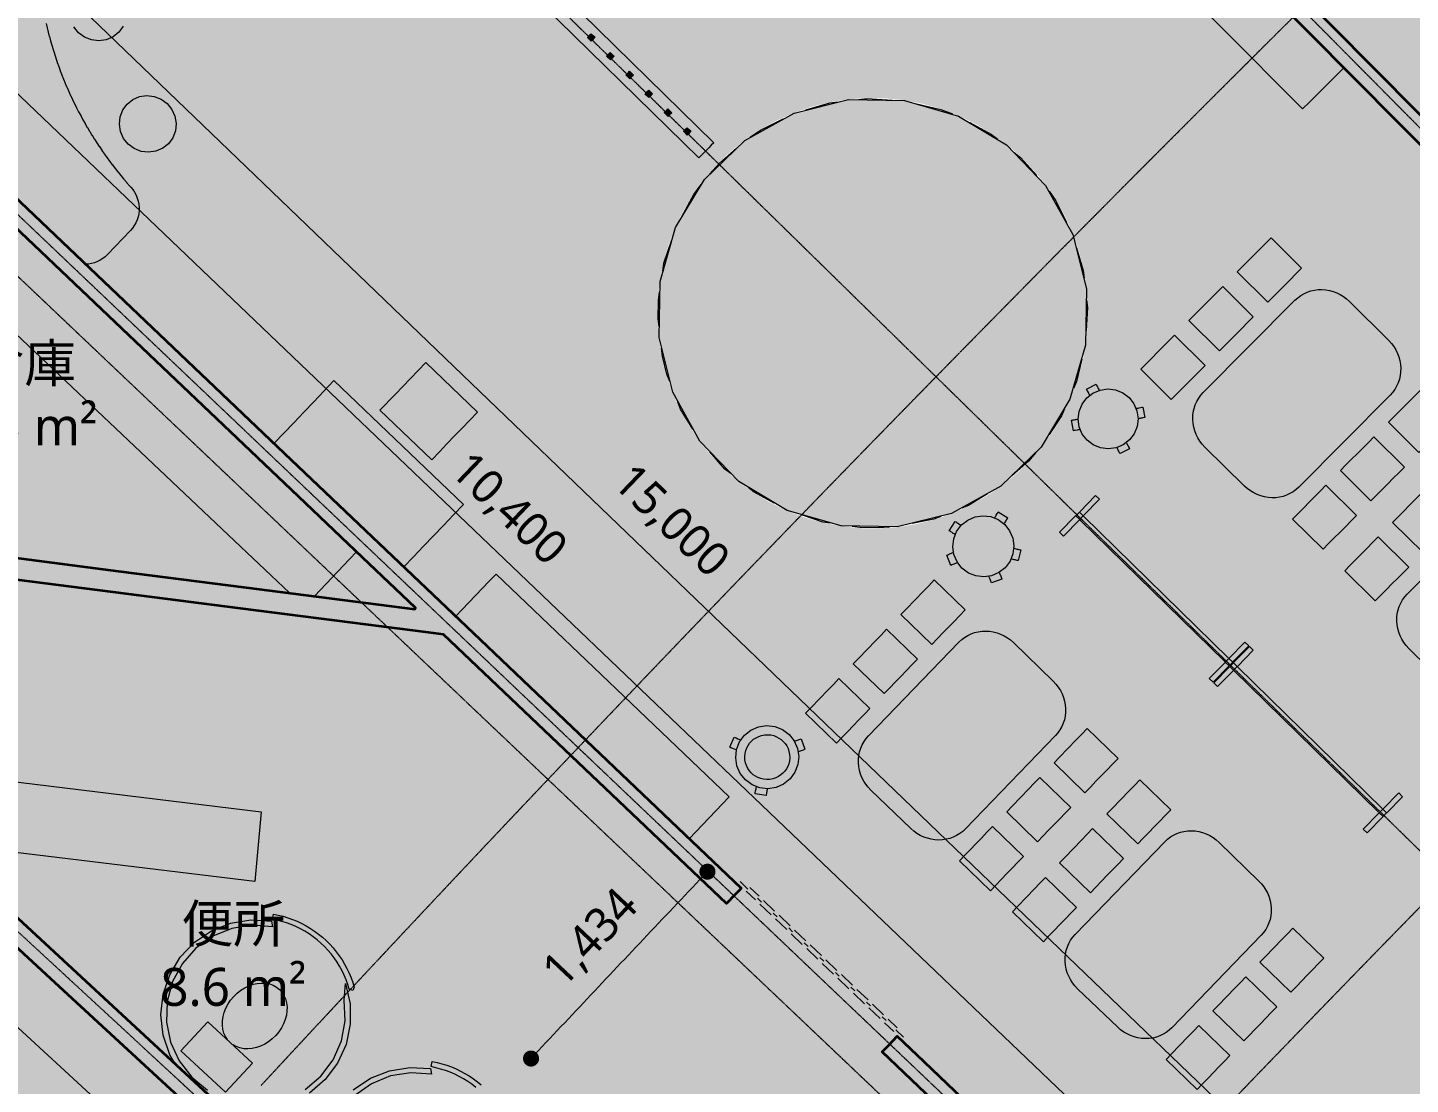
# Model space of a CAD drawing. Header units: millimetres. Extents: x -100577 to 287200, y -212120 to 238461.
# Drawn here: x 64068 to 71786, y 37261 to 43158 of the extents above; entities that cross this region are included whole.
import ezdxf

# ---------------------------------------------------------------- set-up
doc = ezdxf.new("R2010")
doc.units = ezdxf.units.MM
doc.linetypes.add('DASHDOT', pattern=[3.556, 2.54, -0.508, 0, -0.508])
for name, color, linetype, lineweight in [('01_切断（構造・壁）', 7, 'Continuous', 35), ('02_切断（家具）', 8, 'Continuous', 18), ('06_部屋の色', 8, 'Continuous', 0), ('07_切断（建具）', 7, 'Continuous', 18), ('10_見えがかり', 7, 'Continuous', 13), ('11_見えがかり（家具）', 8, 'Continuous', 9), ('40_通り芯', 1, 'DASHDOT', 9), ('50_寸法', 3, 'Continuous', 9), ('60_部屋名・面積', 7, 'Continuous', 13), ('70_断面の位置', 6, 'DASHDOT', 9)]:
    doc.layers.add(name, color=color, linetype=linetype, lineweight=lineweight)
doc.styles.add('JP', font='NotoSansCJKjp-Regular.otf')

msp = doc.modelspace()

# ---------------------------------------------------------------- hatches: boundary and pattern name
at = {"layer": '02_切断（家具）'}
for points in [[(67192.7, 43103.9), (67208.7, 43120.2), (67213.1, 43124.7), (67229.9, 43108.3), (67234.6, 43103.8), (67218.5, 43087.4), (67214.1, 43082.9), (67197.3, 43099.3)], [(67299.9, 42998.9), (67315.8, 43015.2), (67320.3, 43019.8), (67337.1, 43003.4), (67341.7, 42998.8), (67325.7, 42982.5), (67321.3, 42977.9), (67304.5, 42994.3)], [(67407, 42894), (67423, 42910.2), (67427.5, 42914.8), (67444.2, 42898.4), (67448.9, 42893.8), (67432.9, 42877.6), (67428.5, 42873), (67411.7, 42889.4)], [(67514.2, 42789), (67530.1, 42805.3), (67534.6, 42809.9), (67551.3, 42793.5), (67556, 42788.9), (67540.1, 42772.6), (67535.6, 42768), (67518.9, 42784.4)], [(67621.4, 42684.1), (67637.2, 42700.3), (67641.8, 42704.9), (67658.4, 42688.6), (67663.2, 42683.9), (67647.3, 42667.7), (67642.8, 42663.1), (67626.1, 42679.4)], [(67728.6, 42579.1), (67744.4, 42595.3), (67748.9, 42599.9), (67765.6, 42583.6), (67770.4, 42578.9), (67754.6, 42562.8), (67750, 42558.1), (67733.4, 42574.4)], [(65222, 40294.6), (63686.9, 41747.5), (63735.8, 41799.2), (63980.8, 42057.4), (65583, 40537.7), (65903.5, 40233.8), (65864.3, 40192.5), (65668.6, 39986.1), (65552.3, 40001), (65529, 40004)]]:
    msp.add_hatch(color=8, dxfattribs=at).paths.add_polyline_path(points)
at = {"layer": '06_部屋の色', "true_color": 0xe9dfcf}
for points in [[(75022.7, 39379.3), (65401.5, 49081.7), (67549.2, 51180.5), (77027.4, 41338.3), (76025.1, 40358.8), (76049.5, 40333.7), (75047.4, 39354.4)], [(68009.5, 49121.6), (68121.8, 49230.8), (68234.1, 49339.9), (68306.9, 49410.5), (68444.3, 49543.5), (68459.1, 49557.8), (68467.2, 49565.7), (68797.1, 49884.2), (71155.8, 47434.9), (71503.1, 44985.9), (74997.7, 41409.8), (74944.7, 41358), (74848.9, 41264.2), (74569, 40989.6), (74520.3, 40941.7), (74421.2, 40844.2), (74404.4, 40827.5), (74308.6, 40733.1), (74282.4, 40707.2), (73991.7, 40419.6), (70470.5, 43970.6), (70105.3, 46416.3), (67729, 48848), (67730.5, 48849.4), (67932.6, 49046.7)], [(65401.5, 49081.7), (75022.7, 39379.3), (74034.8, 38385.2), (74059.6, 38360.5), (73071.9, 37366.6), (73046.9, 37391.1), (69643.3, 40724.5), (69656.9, 40737.7), (69725.7, 40816.8), (69787.3, 40901.6), (69841.3, 40991.4), (69887.2, 41085.7), (69924.8, 41183.5), (69953.7, 41284.3), (69973.7, 41387.2), (69984.7, 41491.5), (69986.5, 41596.3), (69979.2, 41700.8), (69962.8, 41804.4), (69937.4, 41906.1), (69903.3, 42005.2), (69860.7, 42101), (69809.8, 42192.7), (69751.2, 42279.6), (69685.2, 42361), (69612.4, 42436.4), (69533.3, 42505.2), (69448.5, 42566.8), (69358.6, 42620.8), (69264.4, 42666.8), (69166.6, 42704.4), (69065.8, 42733.3), (68962.9, 42753.3), (68858.6, 42764.2), (68753.8, 42766), (68649.2, 42758.7), (68545.7, 42742.3), (68444, 42717), (68344.9, 42682.8), (68249.1, 42640.2), (68157.4, 42589.4), (68070.5, 42530.8), (67989, 42464.8), (67927.2, 42405.1), (63284.8, 46951.8)], [(63284.8, 46951.8), (67927.2, 42405.1), (67913.6, 42392), (67844.9, 42312.8), (67783.2, 42228), (67729.2, 42138.2), (67683.3, 42044), (67645.7, 41946.1), (67616.8, 41845.3), (67596.8, 41742.4), (67585.9, 41638.2), (67584, 41533.4), (67591.3, 41428.8), (67607.7, 41325.2), (67633.1, 41223.5), (67667.2, 41124.4), (67709.9, 41028.6), (67760.7, 40937), (67819.3, 40850), (67885.3, 40768.6), (67958.1, 40693.2), (68037.2, 40624.4), (68122, 40562.8), (68211.9, 40508.8), (68306.1, 40462.8), (68404, 40425.3), (68504.7, 40396.4), (68607.7, 40376.4), (68711.9, 40365.4), (68816.7, 40363.6), (68921.3, 40370.9), (69024.8, 40387.3), (69126.6, 40412.6), (69225.7, 40446.8), (69321.4, 40489.4), (69413.1, 40540.2), (69500, 40598.9), (69581.5, 40664.8), (69643.3, 40724.5), (73046.9, 37391.1), (72073.7, 36382.7), (72098.8, 36358.4), (71125.8, 35350.2), (61199.4, 44791.1)], [(69183.6, 33329.2), (59145.9, 42600.1), (61199.4, 44791.1), (71100.4, 35374.3), (70142, 34351.7), (70167.6, 34327.8), (69209.3, 33305.4)], [(59145.9, 42600.1), (69183.6, 33329.2), (68240.3, 32292.7), (68266.2, 32269.2), (67323, 31232.9), (67297, 31256.3), (63750.1, 34437.3), (63796.7, 34490.9), (63858.3, 34575.7), (63912.3, 34665.5), (63958.3, 34759.8), (63995.8, 34857.6), (64024.7, 34958.4), (64044.7, 35061.3), (64055.7, 35165.5), (64057.5, 35270.4), (64050.2, 35374.9), (64033.8, 35478.5), (64008.4, 35580.2), (63974.3, 35679.3), (63931.7, 35775.1), (63880.8, 35866.8), (63822.2, 35953.7), (63756.3, 36035.1), (63683.4, 36110.5), (63604.3, 36179.3), (63519.5, 36240.9), (63429.6, 36294.9), (63335.4, 36340.9), (63237.6, 36378.5), (63136.8, 36407.3), (63033.9, 36427.4), (62929.6, 36438.3), (62824.8, 36440.1), (62720.2, 36432.8), (62616.7, 36416.4), (62515, 36391.1), (62415.9, 36356.9), (62320.1, 36314.3), (62228.4, 36263.5), (62141.5, 36204.9), (62060, 36138.9), (61984.6, 36066.1), (61962.4, 36040.5), (57124.7, 40379.3)], [(60923.5, 41871.1), (61113.3, 42075), (61214.4, 42183.4), (61321.3, 42297.8), (61392.5, 42373.8), (61448.9, 42434.1), (61481.4, 42468.8), (63050.1, 40998.5), (63063.5, 41012.8), (63076.9, 41027.2), (63090.4, 41041.5), (63819.8, 40357.4), (63806.4, 40343.2), (63793.1, 40328.9), (63779.7, 40314.7), (63962.1, 40143.7), (66416, 39829.4), (70039, 36383.6), (69862.4, 36197.7), (69834.5, 36168.3), (69732.3, 36060.4), (69630.1, 35952.4), (69528.1, 35844.4), (69462.3, 35774.6), (69069.5, 35356.8), (65421.4, 38776), (62967.1, 39072.1), (60468.4, 41380), (60579.5, 41500.2), (60681.1, 41610), (60787.6, 41724.8), (60894.1, 41839.6)], [(70038.9, 36383.9), (72000.3, 38416.2), (73046.9, 37391.1), (72073.7, 36382.7), (72098.8, 36358.4), (71125.8, 35350.2)]]:
    msp.add_hatch(color=8, dxfattribs=at).paths.add_polyline_path(points)
at = {"layer": '06_部屋の色', "true_color": 0x86bc78}
h = msp.add_hatch(color=8, dxfattribs=at)
h.paths.add_polyline_path([(64569.9, 45692.3), (64680.2, 45804.9), (64899.8, 46028.4), (65119.7, 46251.6), (65340, 46474.5), (65560.6, 46697), (65781.6, 46919.1), (66002.9, 47141), (66224.5, 47362.5), (66446.5, 47583.6), (66668.9, 47804.4), (73991.7, 40419.6), (73780.7, 40210), (73570.1, 40000.2), (73359.8, 39790), (73149.8, 39579.6), (72940.1, 39368.8), (72730.8, 39157.6), (72521.8, 38946.2), (72313.1, 38734.4), (72104.7, 38522.3), (72000, 38415.4), (71896.7, 38309.9), (71689, 38097.1), (71481.6, 37884.1), (71274.5, 37670.7), (71067.8, 37457), (70861.4, 37243), (70655.4, 37028.7), (70449.6, 36814), (70244.2, 36599.1), (70039.1, 36383.8), (62503.3, 43551.2), (62719.4, 43778), (62935.9, 44004.6), (63152.7, 44230.8), (63369.9, 44456.7), (63587.4, 44682.2), (63805.3, 44907.4), (64023.5, 45132.3), (64242, 45356.8), (64460.9, 45581), (64566.4, 45688.7)])
h.paths.add_polyline_path([(67585.9, 41638.2), (67584, 41533.4), (67591.3, 41428.8), (67607.7, 41325.2), (67633.1, 41223.5), (67667.2, 41124.4), (67709.9, 41028.6), (67760.7, 40937), (67819.3, 40850), (67885.3, 40768.6), (67958.1, 40693.2), (68037.2, 40624.4), (68122, 40562.8), (68211.9, 40508.8), (68306.1, 40462.8), (68404, 40425.3), (68504.7, 40396.4), (68607.7, 40376.4), (68711.9, 40365.4), (68816.7, 40363.6), (68921.3, 40370.9), (69024.8, 40387.3), (69126.6, 40412.6), (69225.7, 40446.8), (69321.4, 40489.4), (69413.1, 40540.2), (69500, 40598.9), (69581.5, 40664.8), (69639.1, 40720.4), (69642.8, 40724), (69656.9, 40737.7), (69725.7, 40816.8), (69787.3, 40901.6), (69841.3, 40991.4), (69887.2, 41085.7), (69924.8, 41183.5), (69953.7, 41284.3), (69973.7, 41387.2), (69984.7, 41491.5), (69986.5, 41596.3), (69979.2, 41700.8), (69962.8, 41804.4), (69937.4, 41906.1), (69903.3, 42005.2), (69860.7, 42101), (69809.8, 42192.7), (69751.2, 42279.6), (69685.2, 42361), (69612.4, 42436.4), (69533.3, 42505.2), (69448.5, 42566.8), (69358.6, 42620.8), (69264.4, 42666.8), (69166.6, 42704.4), (69065.8, 42733.3), (68962.9, 42753.3), (68858.6, 42764.2), (68753.8, 42766), (68649.2, 42758.7), (68545.7, 42742.3), (68444, 42717), (68344.9, 42682.8), (68249.1, 42640.2), (68157.4, 42589.4), (68070.5, 42530.8), (67989, 42464.8), (67926.7, 42404.6), (67913.6, 42392), (67844.9, 42312.8), (67783.2, 42228), (67729.2, 42138.2), (67683.3, 42044), (67645.7, 41946.1), (67616.8, 41845.3), (67596.8, 41742.4)], flags=0)
msp.add_hatch(color=8, dxfattribs=at).paths.add_polyline_path([(68071.6, 42529.1), (68345.6, 42681), (68649.5, 42756.8), (68962.8, 42751.3), (69263.9, 42664.9), (69532.4, 42503.6), (69750, 42278.3), (69901.9, 42004.3), (69977.7, 41700.3), (69972.2, 41387.1), (69885.9, 41086), (69724.5, 40817.5), (69499.2, 40599.8), (69225.2, 40448), (68921.2, 40372.2), (68608, 40377.7), (68306.9, 40464), (68038.4, 40625.3), (67820.8, 40850.7), (67668.9, 41124.7), (67593.1, 41428.6), (67598.6, 41741.8), (67684.9, 42043), (67846.3, 42311.5)])
at = {"layer": '06_部屋の色', "true_color": 0xd9d3ec}
msp.add_hatch(color=8, dxfattribs=at).paths.add_polyline_path([(63050.1, 40998.5), (62941.1, 41100.6), (63446.1, 41637.4), (63953, 42172.3), (70039.1, 36383.8), (70038.3, 36384.2), (66416.1, 39829.3), (63962.1, 40143.7), (63779.7, 40314.7), (63819.8, 40357.4), (63090.4, 41041.5)])
at = {"layer": '06_部屋の色', "true_color": 0x9fcb84}
h = msp.add_hatch(color=8, dxfattribs=at)
h.paths.add_polyline_path([(57319.5, 37890.7), (57526.9, 38125.6), (57734.7, 38360.2), (57942.8, 38594.4), (58151.3, 38828.3), (58360.2, 39061.9), (58464.1, 39177.8), (58569.4, 39295.2), (58778.9, 39528.1), (58988.9, 39760.7), (59199.2, 39993), (59409.8, 40225), (59620.8, 40456.7), (59832.2, 40688), (60043.9, 40919), (60255.9, 41149.7), (60468.4, 41380), (67002.1, 35345.3), (68108.2, 34323.6), (67906.7, 34105.1), (67705.5, 33886.2), (67504.6, 33667), (67304, 33447.5), (67103.8, 33227.7), (66903.9, 33007.6), (66704.4, 32787.2), (66505.2, 32566.4), (66306.3, 32345.4), (66209.8, 32237.7), (66206.4, 32234), (66107.8, 32124.1), (65909.7, 31902.4), (65711.8, 31680.5), (65514.3, 31458.2), (65317.2, 31235.6), (65120.4, 31012.8), (64923.9, 30789.6), (64727.8, 30566.1), (64532, 30342.4), (64336.6, 30118.3), (60415, 33533.2), (56493.5, 36948), (56699.5, 37184.2), (56905.8, 37420), (57112.5, 37655.5)])
h.paths.add_polyline_path([(61915.9, 35986.9), (61854.2, 35902.1), (61800.2, 35812.3), (61754.3, 35718.1), (61716.7, 35620.2), (61687.8, 35519.4), (61667.8, 35416.5), (61656.9, 35312.3), (61655, 35207.5), (61662.4, 35102.9), (61678.8, 34999.3), (61704.1, 34897.6), (61738.2, 34798.5), (61780.9, 34702.7), (61831.7, 34611.1), (61890.3, 34524.1), (61956.3, 34442.7), (62029.1, 34367.3), (62108.2, 34298.5), (62193, 34236.9), (62282.9, 34182.9), (62377.1, 34136.9), (62475, 34099.4), (62575.8, 34070.5), (62678.7, 34050.5), (62782.9, 34039.5), (62887.7, 34037.7), (62992.3, 34045), (63095.8, 34061.4), (63197.6, 34086.7), (63296.7, 34120.9), (63392.4, 34163.5), (63484.1, 34214.3), (63571, 34273), (63652.5, 34338.9), (63727.9, 34411.8), (63750, 34437.1), (63796.7, 34490.9), (63858.3, 34575.7), (63912.3, 34665.5), (63958.3, 34759.8), (63995.8, 34857.6), (64024.7, 34958.4), (64044.7, 35061.3), (64055.7, 35165.5), (64057.5, 35270.4), (64050.2, 35374.9), (64033.8, 35478.5), (64008.4, 35580.2), (63974.3, 35679.3), (63931.7, 35775.1), (63880.8, 35866.8), (63822.2, 35953.7), (63756.3, 36035.1), (63683.4, 36110.5), (63604.3, 36179.3), (63519.5, 36240.9), (63429.6, 36294.9), (63335.4, 36340.9), (63237.6, 36378.5), (63136.8, 36407.3), (63033.9, 36427.4), (62929.6, 36438.3), (62824.8, 36440.1), (62720.2, 36432.8), (62616.7, 36416.4), (62515, 36391.1), (62415.9, 36356.9), (62320.1, 36314.3), (62228.4, 36263.5), (62141.5, 36204.9), (62060, 36138.9), (61984.6, 36066.1), (61962.3, 36040.4)], flags=0)
at = {"layer": '06_部屋の色', "true_color": 0xd5ebee}
msp.add_hatch(color=8, dxfattribs=at).paths.add_polyline_path([(69069.5, 35356.8), (69120.7, 35411.4), (68613.5, 34868.5), (68108.2, 34323.6), (62967.1, 39072.1), (65421.4, 38776)])
at = {"layer": '50_寸法'}
for points in [[(67897.6, 38420.2), (67891.5, 38413.8), (67884.2, 38408.8), (67876.1, 38405.3), (67867.5, 38403.5), (67858.7, 38403.3), (67850, 38404.9), (67841.8, 38408.2), (67834.4, 38413), (67828, 38419.1), (67823, 38426.4), (67819.5, 38434.5), (67817.7, 38443.1), (67817.5, 38451.9), (67819.1, 38460.6), (67822.4, 38468.8), (67827.2, 38476.2), (67833.3, 38482.5), (67840.6, 38487.5), (67848.7, 38491), (67857.3, 38492.9), (67866.1, 38493), (67874.8, 38491.4), (67883, 38488.2), (67890.4, 38483.4), (67896.7, 38477.2), (67901.7, 38470), (67905.2, 38461.9), (67907.1, 38453.3), (67907.2, 38444.4), (67905.6, 38435.8), (67902.4, 38427.6)], [(66913.1, 37377.3), (66906.9, 37371), (66899.7, 37366), (66891.6, 37362.5), (66882.9, 37360.7), (66874.1, 37360.5), (66865.4, 37362.1), (66857.2, 37365.4), (66849.8, 37370.1), (66843.5, 37376.3), (66838.5, 37383.5), (66835, 37391.6), (66833.1, 37400.3), (66833, 37409.1), (66834.6, 37417.8), (66837.8, 37426), (66842.6, 37433.4), (66848.8, 37439.7), (66856, 37444.7), (66864.1, 37448.2), (66872.8, 37450.1), (66881.6, 37450.2), (66890.3, 37448.6), (66898.5, 37445.4), (66905.9, 37440.6), (66912.2, 37434.4), (66917.2, 37427.2), (66920.7, 37419.1), (66922.6, 37410.5), (66922.7, 37401.6), (66921.1, 37393), (66917.9, 37384.8)]]:
    msp.add_hatch(color=7, dxfattribs=at).paths.add_polyline_path(points)

# ---------------------------------------------------------------- linework, layer by layer
at = {"layer": '01_切断（構造・壁）'}
for points in [[(71107.5, 43411.5), (72061.6, 42448.8), (72036, 42423.5), (72025.6, 42413.1), (72009.6, 42397.3), (71977.9, 42365.9), (69692.7, 44669.1)], [(62589.4, 43553.3), (65539, 40746.2), (66593, 39743.2), (68050.7, 38355.9), (68050.7, 38355.9), (68050.7, 38355.9), (68044.4, 38349.4), (68015.7, 38319.2), (67969.5, 38270.6), (66389.4, 39772.5), (66305.7, 39783.2), (65256.4, 39917.5), (65256.4, 39917.5), (64690.5, 39989.9), (63935.8, 40086.4)], [(63989, 40200.9), (64574.3, 40125.9), (65287.4, 40034.4), (65823.3, 39965.7), (66229.3, 39913.7), (66232.9, 39921.3), (65937.3, 40202.3), (65579.8, 40542.1), (64821.2, 41263.2), (63954, 42087.6)], [(67895, 34438.9), (66009.3, 36179.4), (64246.8, 37806.3), (62776.9, 39163.2), (62779.5, 39166), (62818.4, 39208), (62859.8, 39252.9), (62859.8, 39252.9), (62859.8, 39252.9), (63911.3, 38281.1), (65378, 36925.6), (65378, 36925.6), (65419, 36887.8), (65419, 36887.8), (67223.7, 35219.9), (67975, 34525.6), (67975, 34525.6), (67975, 34525.6), (67924.5, 34470.8), (67895.1, 34439.1), (67895, 34438.9)], [(69881.8, 36555.2), (69829.5, 36500.2), (69741.9, 36583.5), (69245.8, 37055), (68838.1, 37442.6), (68838.1, 37442.6), (68838.1, 37442.6), (68872.2, 37478.5), (68921.1, 37529.9), (69069.3, 37388.8), (69328.6, 37142.1), (69661.9, 36824.9), (69912, 36586.9), (69881.8, 36555.2)]]:
    msp.add_lwpolyline(points, dxfattribs=at)
at = {"layer": '02_切断（家具）'}
for points in [[(67192.7, 43103.9), (67208.7, 43120.2), (67213.1, 43124.7), (67229.9, 43108.3), (67234.6, 43103.8), (67218.5, 43087.4), (67214.1, 43082.9), (67197.3, 43099.3), (67192.7, 43103.9)], [(67299.9, 42998.9), (67315.8, 43015.2), (67320.3, 43019.8), (67337.1, 43003.4), (67341.7, 42998.8), (67325.7, 42982.5), (67321.3, 42977.9), (67304.5, 42994.3), (67299.9, 42998.9)], [(67407, 42894), (67423, 42910.2), (67427.5, 42914.8), (67444.2, 42898.4), (67448.9, 42893.8), (67432.9, 42877.6), (67428.5, 42873), (67411.7, 42889.4), (67407, 42894)], [(67514.2, 42789), (67530.1, 42805.3), (67534.6, 42809.9), (67551.3, 42793.5), (67556, 42788.9), (67540.1, 42772.6), (67535.6, 42768), (67518.9, 42784.4), (67514.2, 42789)], [(67621.4, 42684.1), (67637.2, 42700.3), (67641.8, 42704.9), (67658.4, 42688.6), (67663.2, 42683.9), (67647.3, 42667.7), (67642.8, 42663.1), (67626.1, 42679.4), (67621.4, 42684.1)], [(67728.6, 42579.1), (67744.4, 42595.3), (67748.9, 42599.9), (67765.6, 42583.6), (67770.4, 42578.9), (67754.6, 42562.8), (67750, 42558.1), (67733.4, 42574.4), (67728.6, 42579.1)], [(65222, 40294.6), (63686.9, 41747.5), (63735.8, 41799.2), (63980.8, 42057.4), (65583, 40537.7), (65903.5, 40233.8), (65864.3, 40192.5), (65668.6, 39986.1), (65552.3, 40001), (65529, 40004), (65222, 40294.6)]]:
    msp.add_lwpolyline(points, dxfattribs=at)
at = {"layer": '07_切断（建具）'}
for points in [[(68087.8, 38351.4), (68044.3, 38392.8)], [(68163.8, 38279), (68142.1, 38299.7)], [(68250.7, 38196.3), (68229, 38216.9)], [(68315.9, 38134.2), (68337.7, 38113.5)], [(68402.9, 38051.5), (68424.6, 38030.8)], [(68489.8, 37968.7), (68511.5, 37948.1)], [(68576.7, 37886), (68598.4, 37865.3)], [(68663.6, 37803.3), (68685.3, 37782.6)], [(68772.3, 37699.8), (68750.5, 37720.5)], [(68837.4, 37637.8), (68859.2, 37617.1)], [(68957, 37524), (68913.5, 37565.4)]]:
    msp.add_lwpolyline(points, dxfattribs=at)
at = {"layer": '10_見えがかり'}
for points in [[(68707.4, 42757.7), (68753.9, 42763), (68893.6, 42754.5)], [(68411.7, 42699.5), (68546.3, 42739.4), (68592.9, 42744.7)], [(69030.5, 42733.9), (69165.6, 42701.5), (69230.5, 42676.6)], [(68100.8, 42547.5), (68159, 42586.8), (68284.6, 42649.4)], [(69326.1, 42629.9), (69446.8, 42564.3), (69482.8, 42535.8)], [(67874.4, 42341.5), (67929.3, 42403), (68024.9, 42486.8)], [(69574.9, 42462.5), (69610.4, 42434.3), (69700.2, 42332.7)], [(67719.6, 42104.6), (67785.7, 42226.4), (67826.5, 42282.5)], [(69769.9, 42246.5), (69807.3, 42191.1), (69866.9, 42071.6)], [(67619.7, 41844.6), (67663.2, 41974.5)], [(69922.5, 41929.8), (69959.8, 41803.8), (69964.8, 41760.2)], [(67613, 41799.4), (67619.7, 41844.6)], [(67592.1, 41488.6), (67587, 41533.4), (67588.9, 41638), (67595.5, 41682.6)], [(69978.6, 41639.1), (69983.5, 41596.2), (69975.6, 41467.1)], [(67652.3, 41183), (67636, 41224.4), (67610.7, 41325.8), (67605.7, 41370)], [(69951.7, 41308.3), (69922, 41184.5), (69905, 41145.4)], [(67780.9, 40918.4), (67712.6, 41030), (67696.5, 41070.7)], [(69855.4, 41031.4), (69838.7, 40992.9), (69769.2, 40888)], [(67993.9, 40668.6), (67960.2, 40695.3), (67874.9, 40791.8)], [(69695.7, 40786.8), (69654.7, 40739.7), (69561.4, 40657.1)], [(68235.2, 40504.7), (68123.7, 40565.3), (68090.5, 40591.7)], [(69425.9, 40556.9), (69320.1, 40492.1), (69281.5, 40476.9)], [(68546.9, 40393.1), (68505.5, 40399.3), (68386.5, 40439.1)], [(68878.8, 40370.9), (68816.6, 40366.6), (68712.1, 40368.4), (68671, 40374.6)], [(69164.2, 40430.7), (69125.7, 40415.5), (69004.2, 40390.8)], [(68099.1, 38360.4), (68150.5, 38311.4)], [(68130.8, 38290.7), (68079.4, 38339.6)], [(68175.2, 38288), (68237.4, 38228.7)], [(65546.9, 38182), (65572.7, 38171.3), (65598, 38159.4), (65622.6, 38146.3), (65646.5, 38131.9), (65669.8, 38116.4), (65692.2, 38099.8), (65713.8, 38082.1), (65734.5, 38063.4), (65754.2, 38043.7), (65773, 38023), (65790.8, 38001.5), (65807.4, 37979.1), (65823, 37955.9), (65837.4, 37932), (65850.6, 37907.4), (65862.5, 37882.2), (65873.3, 37856.4), (65882.7, 37830.2), (65890.9, 37803.5), (65882.5, 37785.7), (65863, 37791.8), (65855, 37818.5), (65845.6, 37844.8), (65834.9, 37870.5), (65822.8, 37895.7), (65809.5, 37920.3), (65794.9, 37944.1), (65779.1, 37967.1), (65762.2, 37989.2), (65744.1, 38010.5), (65724.9, 38030.8), (65704.8, 38050.1), (65683.6, 38068.3), (65661.5, 38085.4), (65638.6, 38101.3), (65614.9, 38116.1), (65590.5, 38129.5), (65565.4, 38141.8), (65539.7, 38152.6), (65513.4, 38162.2), (65486.8, 38170.4), (65459.7, 38177.2), (65434.7, 38184.2), (65439.5, 38211.7), (65466.9, 38206.3), (65493.9, 38199.5), (65520.7, 38191.4), (65546.9, 38182)], [(68217.7, 38208), (68155.4, 38267.2)], [(68262.1, 38205.2), (68324.3, 38145.9)], [(68304.6, 38125.2), (68242.3, 38184.5)], [(68391.6, 38042.5), (68329.3, 38101.8)], [(68349, 38122.5), (68411.3, 38063.2)], [(68478.5, 37959.8), (68416.2, 38019.1)], [(68435.9, 38039.8), (68498.2, 37980.5)], [(68565.4, 37877), (68503.1, 37936.3)], [(68522.8, 37957), (68585.1, 37897.7)], [(68652.3, 37794.3), (68590, 37853.6)], [(68609.7, 37874.3), (68672, 37815)], [(68739.2, 37711.6), (68677, 37770.9)], [(68696.6, 37791.5), (68758.9, 37732.2)], [(68826.2, 37628.8), (68763.9, 37688.1)], [(68783.5, 37708.8), (68845.8, 37649.5)], [(68902.2, 37556.5), (68850.8, 37605.4)], [(68870.4, 37626), (68921.9, 37577.1)], [(66570.1, 37244.8), (66548.1, 37261.9), (66525.1, 37277.8), (66501.4, 37292.5), (66477, 37306), (66451.9, 37318.2), (66426.2, 37329.1), (66400, 37338.7), (66373.3, 37346.8), (66346.2, 37353.6), (66321.2, 37360.7), (66326, 37388.2), (66353.4, 37382.8), (66380.4, 37376), (66407.2, 37367.9), (66433.4, 37358.5)], [(66433.4, 37358.5), (66459.2, 37347.8), (66484.5, 37335.9), (66509.1, 37322.7), (66533, 37308.4), (66556.3, 37292.9), (66578.7, 37276.3), (66600.3, 37258.6)]]:
    msp.add_lwpolyline(points, dxfattribs=at)
at = {"layer": '11_見えがかり（家具）'}
for points in [[(64672.5, 45677.4), (67898.1, 42516.5), (67883.8, 42501.8), (67870.2, 42487.9), (67856.6, 42474.1), (67843.1, 42460.2)], [(67843.1, 42460.2), (67829.5, 42446.4), (67815.1, 42431.7), (64587.6, 45590.7)], [(71261.4, 42781.7), (71222.8, 42743.4), (71184.3, 42705.1), (68926.7, 44972.9), (69005, 45050.8), (69083.3, 45128.7), (69122.5, 45167.6), (69158.4, 45203.2), (70138.6, 44216.9)], [(64171.3, 43181.3), (64176.7, 43158), (64177, 43157), (64182.7, 43133.7), (64183, 43132.6), (64189, 43109.5), (64189.3, 43108.4), (64195.7, 43085.3), (64196, 43084.2), (64202.6, 43061.2), (64202.9, 43060.2), (64209.8, 43037.2), (64210.1, 43036.2), (64217.2, 43013.3), (64217.6, 43012.2), (64225, 42989.5), (64225.4, 42988.4), (64233.1, 42965.7), (64233.5, 42964.7), (64241.5, 42942.1), (64241.9, 42941.1), (64250.1, 42918.6), (64250.5, 42917.5), (64259.1, 42895.1), (64259.5, 42894.1), (64268.3, 42871.8), (64268.8, 42870.8), (64277.9, 42848.6), (64278.3, 42847.6), (64287.7, 42825.5), (64288.1, 42824.5), (64297.8, 42802.5), (64298.2, 42801.5), (64308.1, 42779.7), (64308.6, 42778.7), (64318.8, 42756.9), (64319.3, 42755.9), (64329.7, 42734.3), (64330.2, 42733.4), (64340.9, 42711.9), (64341.4, 42710.9), (64352.4, 42689.5), (64352.9, 42688.6), (64364.2, 42667.3), (64364.7, 42666.4), (64376.2, 42645.3), (64376.7, 42644.3), (64388.5, 42623.4), (64389, 42622.4), (64401, 42601.6), (64401.6, 42600.7), (64413.9, 42580), (64414.4, 42579.1), (64426.9, 42558.6), (64427.5, 42557.6), (64440.3, 42537.3), (64440.9, 42536.4), (64453.9, 42516.2), (64454.5, 42515.2), (64467.8, 42495.2), (64468.4, 42494.3), (64481.9, 42474.4), (64482.5, 42473.5), (64496.2, 42453.8), (64496.9, 42452.9), (64510.9, 42433.3), (64511.5, 42432.4), (64525.7, 42413), (64526.4, 42412.2), (64540.8, 42392.9), (64541.5, 42392.1), (64556.2, 42373), (64556.9, 42372.2), (64571.8, 42353.3), (64572.5, 42352.4), (64587.6, 42333.8), (64588.3, 42332.9), (64603.7, 42314.4), (64604.4, 42313.6), (64620, 42295.3), (64620.7, 42294.4), (64636.5, 42276.3), (64637.3, 42275.5), (64643.7, 42268.2), (64655, 42254.3), (64664.8, 42239.4), (64673.2, 42223.6), (64679.9, 42207.1), (64685, 42190.1), (64688.3, 42172.7), (64690, 42155), (64689.9, 42137.3), (64688, 42119.8), (64684.4, 42102.5), (64679, 42085.8), (64672.1, 42069.6), (64663.5, 42054.3), (64653.5, 42039.9), (64642, 42026.7), (64513.2, 41891.6), (64500.8, 41879.8), (64487.3, 41869.3), (64472.8, 41860.1), (64457.4, 41852.5), (64441.4, 41846.3), (64424.8, 41841.8), (64407.8, 41838.9), (64394.7, 41838)], [(64601.1, 43165.8), (64576.8, 43132.6), (64544.7, 43107), (64506.8, 43090.8), (64465.9, 43084.9), (64424.7, 43089.8), (64386, 43105.2), (64352.4, 43130), (64326.2, 43162.5)], [(71413, 42932.4), (71377, 42896.6), (71338.5, 42858.3), (71299.9, 42820), (71261.4, 42781.7)], [(64623.1, 42732.1), (64655.2, 42757.7), (64693, 42773.9), (64733.8, 42779.8), (64775, 42774.8), (64813.7, 42759.4), (64847.3, 42734.6), (64873.4, 42702), (64890.4, 42664), (64897, 42623), (64892.9, 42582), (64878.2, 42543.6), (64854, 42510.6), (64822, 42485), (64784.3, 42468.8), (64743.4, 42462.9), (64702.2, 42467.8), (64663.5, 42483.2), (64629.9, 42508), (64603.7, 42540.5), (64586.7, 42578.5), (64580, 42619.5), (64584.2, 42660.6), (64598.9, 42699), (64623.1, 42732.1)], [(68071.6, 42529.1), (68345.6, 42681), (68649.5, 42756.8), (68962.8, 42751.3), (69263.9, 42664.9), (69532.4, 42503.6), (69750, 42278.3), (69901.9, 42004.3), (69977.7, 41700.3), (69972.2, 41387.1), (69885.9, 41086), (69724.5, 40817.5), (69499.2, 40599.8), (69225.2, 40448), (68921.2, 40372.2), (68608, 40377.7), (68306.9, 40464), (68038.4, 40625.3), (67820.8, 40850.7), (67668.9, 41124.7), (67593.1, 41428.6), (67598.6, 41741.8), (67684.9, 42043), (67846.3, 42311.5), (68071.6, 42529.1)], [(71021.3, 41658.3), (70989.9, 41626.7), (70819.8, 41796), (70851.3, 41827.6), (70945.9, 41922.6), (70977.4, 41954.2), (71008.9, 41985.8), (71178.8, 41816.3), (71147.3, 41784.7), (71115.8, 41753.1), (71084.3, 41721.5), (71052.8, 41689.9), (71021.3, 41658.3)], [(70751.8, 41387.1), (70720.4, 41355.4), (70549.9, 41524.4), (70581.4, 41556.1), (70675.8, 41651.2), (70707.3, 41682.9), (70738.7, 41714.6), (70908.9, 41545.3), (70877.5, 41513.7), (70846.1, 41482.1), (70814.6, 41450.4), (70783.2, 41418.7), (70751.8, 41387.1)], [(70574.3, 41012.9), (70578.8, 41033.3), (70585.4, 41053.1), (70593.8, 41072), (70604.2, 41089.9), (70616.3, 41106.7), (70630, 41122), (71141.6, 41637.4), (71156.9, 41651.2), (71173.6, 41663.4), (71191.4, 41673.9), (71210.3, 41682.5), (71230, 41689.2), (71250.3, 41693.9), (71271.1, 41696.5), (71292.2, 41697.1), (71313.3, 41695.6), (71334.3, 41692), (71354.9, 41686.5), (71374.9, 41678.9), (71394.2, 41669.5), (71412.5, 41658.2), (71429.8, 41645.2), (71445.8, 41630.7), (71665.1, 41411.7), (71679.7, 41395.7), (71692.6, 41378.5), (71703.9, 41360.2), (71713.4, 41340.9), (71721, 41320.9), (71726.6, 41300.3), (71730.3, 41279.4), (71731.8, 41258.3), (71731.3, 41237.3), (71728.8, 41216.5), (71724.2, 41196.2), (71717.6, 41176.5), (71709.1, 41157.7), (71698.7, 41139.9), (71686.6, 41123.2), (71672.9, 41108), (71163.2, 40594.6), (71148, 40580.8), (71131.5, 40568.5), (71113.7, 40558), (71095, 40549.4), (71075.3, 40542.7), (71055, 40537.9), (71034.3, 40535.2), (71013.3, 40534.6), (70992.2, 40536), (70971.3, 40539.5), (70950.6, 40545), (70930.6, 40552.4), (70911.2, 40561.8), (70892.8, 40572.9), (70875.5, 40585.8), (70859.5, 40600.2), (70638.8, 40818), (70624.2, 40833.8), (70611.1, 40851), (70599.7, 40869.3), (70590.1, 40888.5), (70582.4, 40908.5), (70576.7, 40929), (70573, 40950), (70571.4, 40971.1), (70571.8, 40992.1), (70574.3, 41012.9)], [(70482.7, 41115.3), (70451.4, 41083.6), (70280.6, 41252.2), (70312, 41284), (70406.2, 41379.3), (70437.7, 41411), (70469.1, 41442.8), (70639.6, 41273.9), (70608.2, 41242.2), (70576.8, 41210.5), (70545.5, 41178.8), (70514.1, 41147.1), (70482.7, 41115.3)], [(66366, 40791), (66323.6, 40746.7), (66034.6, 41023.2), (66119.6, 41112.1), (66204.8, 41200.9), (66247.4, 41245.3), (66290, 41289.6), (66578.4, 41012.6), (66535.9, 40968.3), (66493.4, 40924), (66450.9, 40879.7), (66408.5, 40835.4), (66366, 40791)], [(65444.2, 40839.1), (65497.6, 40895.3), (65553.6, 40953.9), (65609.5, 41012.6), (65665.5, 41071.2), (65721.4, 41129.9), (65777.5, 41188.5), (66500.2, 40497.3), (66444.4, 40439), (66388.7, 40380.7), (66333.1, 40322.3), (66277.4, 40264), (66221.8, 40205.6), (66168.6, 40149.8)], [(69979.3, 41092.2), (70013.7, 41119.1), (70053.9, 41136.1), (70097.2, 41142.1), (70140.5, 41136.8), (70180.9, 41120.4), (70215.8, 41094.1), (70242.6, 41059.7), (70259.7, 41019.5), (70265.7, 40976.2), (70260.3, 40932.9), (70243.9, 40892.4), (70217.6, 40857.6), (70183.2, 40830.7), (70143, 40813.7), (70099.8, 40807.7), (70056.5, 40813), (70016, 40829.4), (69981.1, 40855.7), (69954.3, 40890.2), (69937.3, 40930.4), (69931.2, 40973.6), (69936.6, 41016.9), (69953, 41057.4), (69979.3, 41092.2)], [(69978.9, 41141), (70031.6, 41168.4), (70036.6, 41158.9), (70039, 41154.1), (70041.5, 41149.4), (70043.9, 41144.6), (70046.4, 41139.9), (70048.4, 41135.9)], [(69996.1, 41107.9), (69993.7, 41112.6), (69991.2, 41117.3), (69988.7, 41122), (69983.8, 41131.5), (69981.4, 41136.3), (69978.9, 41141)], [(71864.5, 40818.6), (71833.3, 40787.2), (71663.2, 40956.5), (71694.5, 40987.9), (71788.5, 41082.3), (71819.8, 41113.7), (71851.2, 41145.1), (72021.1, 40975.6), (71989.8, 40944.2), (71958.4, 40912.8), (71927.1, 40881.4), (71895.8, 40850), (71864.5, 40818.6)], [(70255.7, 41034), (70260.7, 41034.9), (70266, 41035.8), (70271.2, 41036.8), (70271.3, 41036.8), (70287, 41039.7), (70292.3, 41040.7), (70303, 40982.2), (70292.5, 40980.3), (70287.2, 40979.4), (70282, 40978.4), (70276.7, 40977.4), (70271.5, 40976.5), (70267.6, 40975.8)], [(69941.2, 40915.8), (69936.2, 40914.9), (69930.9, 40914), (69925.7, 40913), (69915.2, 40911.1), (69909.9, 40910.1), (69904.7, 40909.1), (69893.9, 40967.6), (69899.2, 40968.5), (69904.4, 40969.5), (69909.7, 40970.5)], [(69909.7, 40970.5), (69915, 40971.4), (69920.2, 40972.4), (69925.5, 40973.3), (69929.3, 40974)], [(70200.8, 40841.9), (70203.3, 40837.3), (70205.7, 40832.5), (70208.2, 40827.8), (70210.6, 40823), (70213.1, 40818.3), (70215.5, 40813.6), (70218, 40808.8), (70165.3, 40781.5), (70162.8, 40786.2), (70160.4, 40790.9), (70157.9, 40795.7), (70155.5, 40800.4), (70153, 40805.2), (70150.5, 40809.9), (70148.5, 40813.9)], [(71596.6, 40549), (71565.4, 40517.5), (71395, 40686.5), (71426.2, 40718), (71520.1, 40812.6), (71551.4, 40844.1), (71582.6, 40875.5), (71752.8, 40706.3), (71721.6, 40674.9), (71690.3, 40643.4), (71659.1, 40612), (71627.9, 40580.5), (71596.6, 40549)], [(71329.2, 40278.9), (71298.1, 40247.4), (71127.3, 40416), (71158.5, 40447.6), (71252.2, 40542.3), (71283.4, 40573.9), (71314.6, 40605.4), (71485.1, 40436.5), (71453.9, 40405), (71422.8, 40373.5), (71391.6, 40342), (71360.4, 40310.5), (71329.2, 40278.9)], [(69939.9, 40456.6), (70028.8, 40547.3), (70050.2, 40526.3), (69961.3, 40435.6)], [(71887.7, 40260.3), (71856.6, 40228.9), (71686.1, 40397.8), (71717.3, 40429.3), (71810.9, 40523.6), (71842.2, 40555.1), (71873.4, 40586.5), (72043.6, 40417.3), (72012.4, 40385.9), (71981.2, 40354.5), (71950, 40323.1), (71918.9, 40291.7), (71887.7, 40260.3)], [(69465.4, 40423.2), (69465.5, 40423.3), (69468.4, 40428), (69471.4, 40432.7), (69474.3, 40437.3), (69480.1, 40446.6), (69481.5, 40448.9)], [(69481.5, 40448.9), (69483, 40451.3), (69485.9, 40456), (69538.2, 40423.3), (69535.2, 40418.7), (69532.3, 40414), (69529.4, 40409.3), (69526.5, 40404.7), (69525.9, 40403.6), (69523.6, 40400), (69520.7, 40395.3), (69518.1, 40391.2)], [(69918.5, 40434.7), (69938.5, 40455.2), (69959.9, 40434.2), (69939.9, 40413.7), (69918.5, 40434.7)], [(71712.5, 39888.4), (71716.9, 39908.7), (71723.3, 39928.3), (71731.7, 39947.2), (71741.9, 39965), (71753.9, 39981.6), (71767.5, 39996.9), (72275, 40508)], [(69244.1, 40330), (69239.3, 40333.1), (69234.7, 40336.1), (69230.1, 40339.1), (69225.5, 40342.1), (69220.9, 40345), (69216.3, 40348), (69211.7, 40351), (69245.2, 40402.7), (69249.9, 40399.7), (69254.5, 40396.7), (69259.1, 40393.7)], [(69314.9, 40410.7), (69355.9, 40428.3), (69400, 40434.7), (69444.3, 40429.5), (69485.7, 40412.9), (69521.4, 40386.3), (69549, 40351.3), (69566.6, 40310.3), (69572.9, 40266.2), (69567.7, 40221.9), (69551.2, 40180.5), (69524.5, 40144.8), (69489.5, 40117.2), (69448.5, 40099.6), (69404.4, 40093.2), (69360.1, 40098.5), (69318.7, 40115), (69283, 40141.7), (69255.4, 40176.7), (69237.8, 40217.6), (69231.4, 40261.8), (69236.7, 40306), (69253.2, 40347.4), (69279.9, 40383.1), (69314.9, 40410.7)], [(69259.1, 40393.7), (69263.7, 40390.7), (69272.9, 40384.7), (69276.7, 40382.2)], [(69828.2, 40342.5), (69917.1, 40433.3)], [(69938.5, 40412.3), (69849.7, 40321.5), (69828.2, 40342.5)], [(70751.2, 39619.3), (69941.3, 40412.3)], [(69961.4, 40432.8), (70771.1, 39639.6)], [(71620.9, 39990.8), (71589.8, 39959.3), (71419, 40127.9), (71450.2, 40159.4), (71543.6, 40254), (71574.8, 40285.4), (71605.9, 40316.9), (71776.5, 40148), (71745.3, 40116.6), (71714.2, 40085.2), (71683.1, 40053.7), (71652, 40022.2), (71620.9, 39990.8)], [(69256.6, 40172), (69252.2, 40170.2), (69247.1, 40168.1), (69242, 40166.1), (69236.9, 40164), (69231.8, 40162), (69226.7, 40159.9), (69221.6, 40157.8), (69198.5, 40215), (69203.6, 40217)], [(69203.6, 40217), (69208.7, 40219.1), (69213.8, 40221.1), (69218.9, 40223.2), (69224, 40225.3), (69229.1, 40227.3), (69234.1, 40229.3)], [(69573.4, 40253), (69584, 40250.3), (69589.3, 40249), (69594.7, 40247.7), (69605.3, 40245), (69610.7, 40243.7), (69595.8, 40183.9), (69590.4, 40185.2), (69585.1, 40186.6), (69579.8, 40187.9), (69574.4, 40189.2), (69569.1, 40190.6), (69563.7, 40191.9), (69558.4, 40193.2), (69558.4, 40193.2)], [(66531.4, 39950.7), (66606.9, 40029.9), (66644.7, 40069.5), (66682.5, 40109.1), (67984.4, 38866.1), (67946.9, 38826.8), (67909.5, 38787.6), (67872, 38748.3), (67834.6, 38709.1), (67797.2, 38669.8), (67762.3, 38633.1)], [(69145.6, 39748.8), (69114.5, 39716.7), (68942.1, 39883.7), (68973.2, 39915.8), (69066.5, 40012), (69097.6, 40044), (69128.7, 40076.1), (69300.9, 39908.9), (69269.8, 39876.8), (69238.7, 39844.8), (69207.7, 39812.8), (69176.6, 39780.8), (69145.6, 39748.8)], [(69491.8, 40116.4), (69495.2, 40107.3), (69497.3, 40102.1), (69501.2, 40091.8), (69503.2, 40086.7), (69505.1, 40081.5), (69447.6, 40059.5), (69445.7, 40064.6), (69443.7, 40069.7), (69441.7, 40074.9), (69439.8, 40080), (69437.8, 40085.2), (69433.8, 40095.4), (69433.8, 40095.5)], [(66458.4, 39874), (66493.6, 39911.1), (66531.4, 39950.7)], [(71998.2, 39476.2), (71777.6, 39694), (71762.9, 39709.9), (71749.8, 39727), (71738.4, 39745.3), (71728.8, 39764.4), (71721, 39784.4), (71715.2, 39804.9), (71711.5, 39825.7), (71709.7, 39846.7), (71710.1, 39867.7), (71712.5, 39888.4)], [(68879.7, 39473.9), (68848.8, 39441.8), (68676, 39608.4), (68707.1, 39640.6), (68800.2, 39736.9), (68831.2, 39769), (68862.3, 39801.2), (69034.7, 39634.3), (69003.7, 39602.2), (68972.7, 39570.1), (68941.7, 39538.1), (68910.7, 39506), (68879.7, 39473.9)], [(68711.6, 39117.8), (68717.9, 39137.6), (68726.1, 39156.7), (68736.2, 39174.7), (68748.1, 39191.6), (68761.6, 39207.2), (69266.2, 39729.5), (69281.3, 39743.5), (69297.7, 39756), (69315.4, 39766.7), (69334.2, 39775.6), (69353.8, 39782.5), (69374.1, 39787.5), (69394.9, 39790.4), (69415.9, 39791.3), (69437, 39790), (69458, 39786.8), (69478.7, 39781.5), (69498.8, 39774.2), (69518.2, 39765), (69536.8, 39754), (69554.2, 39741.3), (69570.3, 39727), (69792.7, 39510.9), (69807.4, 39495.2), (69820.6, 39478.1), (69832.2, 39460), (69841.9, 39440.8), (69849.8, 39420.9), (69855.7, 39400.4), (69859.6, 39379.6), (69861.5, 39358.5), (69861.3, 39337.5), (69859, 39316.7), (69854.7, 39296.3), (69848.4, 39276.6), (69840.1, 39257.6), (69830, 39239.6), (69818.1, 39222.8), (69804.6, 39207.4), (69302, 38687.1), (69287, 38673.1), (69270.6, 38660.6), (69253, 38649.9), (69234.3, 38641), (69214.8, 38634), (69194.6, 38629), (69173.9, 38626), (69152.9, 38625), (69131.8, 38626.2), (69110.8, 38629.4), (69090.1, 38634.6), (69069.9, 38641.7), (69050.5, 38650.8), (69031.9, 38661.7), (69014.4, 38674.3), (68998.2, 38688.6), (68774.6, 38903.3), (68759.7, 38919), (68746.4, 38935.9), (68734.8, 38954.1), (68724.9, 38973.1), (68717, 38993), (68711, 39013.5), (68707, 39034.4), (68705, 39055.4), (68705.2, 39076.5), (68707.4, 39097.4), (68711.6, 39117.8)], [(70774, 39639.7), (70862.3, 39729.8), (70883.7, 39708.8), (70795.4, 39618.7)], [(70799, 39615.2), (70887.3, 39705.3), (70908.7, 39684.3), (70820.4, 39594.2)], [(70662.9, 39526.2), (70751.2, 39616.4)], [(70772.7, 39595.5), (70684.4, 39505.2), (70662.9, 39526.2)], [(70688, 39501.7), (70776.2, 39592)], [(70752.6, 39617.9), (70772.6, 39638.2), (70794, 39617.2), (70774.1, 39596.9), (70752.6, 39617.9)], [(70777.6, 39593.4), (70797.6, 39613.7), (70819, 39592.7), (70799.1, 39572.4), (70777.6, 39593.4)], [(70820.4, 39591.3), (71630.2, 38798.2)], [(68614.5, 39198.5), (68583.5, 39166.3), (68410.5, 39332.6), (68441.4, 39364.8), (68534.3, 39461.4), (68565.3, 39493.6), (68596.3, 39525.7), (68769.1, 39359.2), (68738.2, 39327.1), (68707.2, 39294.9), (68676.3, 39262.8), (68645.4, 39230.6), (68614.5, 39198.5)], [(70797.7, 39571), (70709.4, 39480.8), (70688, 39501.7)], [(71610.4, 38777.9), (70800.5, 39571)], [(68192.2, 39263.4), (68237.9, 39258.4), (68280.8, 39241.8), (68317.8, 39214.6), (68346.6, 39178.7), (68365.1, 39136.6), (68372.1, 39091.2), (68367, 39045.5), (68350.4, 39002.7), (68323.2, 38965.6), (68287.3, 38936.8), (68245.2, 38918.3), (68199.8, 38911.4), (68154.1, 38916.4), (68111.3, 38933.1), (68074.2, 38960.3), (68045.5, 38996.1), (68027, 39038.2), (68020, 39083.6), (68025, 39129.3), (68041.7, 39172.1), (68068.9, 39209.2), (68104.7, 39238), (68146.8, 39256.5), (68192.2, 39263.4)], [(68089.2, 39153.1), (68097.9, 39165.4), (68108, 39176.7), (68119.9, 39187), (68133.5, 39196.1), (68148.6, 39203.4), (68164.9, 39208.8), (68181.8, 39211.9), (68199.1, 39212.7), (68216.1, 39211.1), (68232.5, 39207.3), (68247.8, 39201.6), (68261.7, 39194.2), (68274.1, 39185.5), (68285.3, 39175.4), (68295.6, 39163.5), (68304.7, 39149.9), (68312.1, 39134.8), (68317.4, 39118.6), (68320.6, 39101.6), (68321.3, 39084.4), (68319.7, 39067.3), (68316, 39051), (68310.2, 39035.7), (68302.8, 39021.8), (68294.1, 39009.4), (68284, 38998.1), (68272.1, 38987.8), (68258.5, 38978.8), (68243.4, 38971.4), (68227.2, 38966), (68210.2, 38962.9), (68193, 38962.1), (68175.9, 38963.7), (68159.6, 38967.5), (68144.3, 38973.2), (68130.4, 38980.6), (68118, 38989.3), (68106.8, 38999.4), (68096.4, 39011.3), (68087.4, 39024.9), (68080, 39040), (68074.6, 39056.2), (68071.5, 39073.2), (68070.7, 39090.5), (68072.3, 39107.5), (68076.1, 39123.9), (68081.9, 39139.1), (68089.2, 39153.1)], [(70000.2, 38920.7), (69969.3, 38888.8), (69796.9, 39055.8), (69827.8, 39087.7), (69920.5, 39183.3), (69951.5, 39215.1), (69982.4, 39247), (70154.6, 39079.8), (70123.7, 39048), (70092.8, 39016.2), (70061.9, 38984.3), (70031, 38952.5), (70000.2, 38920.7)], [(68022.8, 39127.6), (68013.8, 39131.4), (68008.7, 39133.6), (68003.6, 39135.8), (67998.4, 39138), (67993.3, 39140.1), (67988.1, 39142.3), (68012.2, 39199), (68017.4, 39196.8), (68022.5, 39194.6), (68032.8, 39190.3)], [(68032.8, 39190.3), (68037.9, 39188.1), (68047.8, 39183.9)], [(68349.9, 39176.1), (68354, 39177.6), (68364.5, 39181.4), (68369.8, 39183.3), (68375, 39185.2), (68380.3, 39187.1), (68385.5, 39189), (68406.6, 39131.1), (68401.3, 39129.2), (68401, 39129.1), (68396.1, 39127.3), (68385.6, 39123.5), (68380.3, 39121.6), (68375.1, 39119.7), (68370, 39117.8)], [(63605, 38998), (65372.4, 38782.2), (65336.6, 38392.6), (63569.7, 38606.6), (63605, 38998)], [(69736, 38647.4), (69705.2, 38615.5), (69532.5, 38782.2), (69563.3, 38814.1), (69655.8, 38909.9), (69686.7, 38941.8), (69717.5, 38973.8), (69890, 38806.9), (69859.2, 38775), (69828.4, 38743.1), (69797.6, 38711.2), (69766.8, 38679.3), (69736, 38647.4)], [(68195.9, 38909.8), (68195.1, 38905.5), (68194.1, 38900), (68193.2, 38894.5), (68192.2, 38889), (68191.3, 38883.8), (68190.2, 38878), (68189.3, 38872.5), (68128.6, 38883.2), (68129.6, 38888.7), (68131.5, 38899.7), (68133.5, 38910.7), (68134.5, 38916.2), (68135.4, 38921.5)], [(70294.6, 38635.3), (70263.8, 38603.6), (70091.4, 38770.5), (70122.3, 38802.4), (70214.8, 38897.8), (70245.6, 38929.6), (70276.5, 38961.3), (70448.7, 38794.1), (70417.8, 38762.4), (70387, 38730.6), (70356.2, 38698.9), (70325.4, 38667.1), (70294.6, 38635.3)], [(65276.5, 36563.3), (65239.7, 36523.4), (65202.9, 36483.4), (62848, 38650), (62922.8, 38731.2), (62997.6, 38812.5), (63035.1, 38853.1), (63068.7, 38889.5), (64091.1, 37947.4)], [(71633, 38798.2), (71720.8, 38887.8), (71742.2, 38866.8), (71654.4, 38777.2)], [(71522.7, 38685.5), (71610.4, 38775.1)], [(71631.8, 38754.1), (71544.1, 38664.5), (71522.7, 38685.5)], [(71611.8, 38776.5), (71631.6, 38796.8), (71653, 38775.8), (71633.2, 38755.6), (71611.8, 38776.5)], [(69472.3, 38373.7), (69441.6, 38341.8), (69268.5, 38508.1), (69299.3, 38540.1), (69391.6, 38636), (69422.4, 38668), (69453.2, 38700), (69626, 38533.5), (69595.3, 38501.5), (69564.5, 38469.6), (69533.8, 38437.6), (69503, 38405.7), (69472.3, 38373.7)], [(70031, 38362.7), (70000.2, 38330.9), (69827.5, 38497.5), (69858.3, 38529.4), (69950.6, 38625), (69981.4, 38656.8), (70012.2, 38688.7), (70184.7, 38521.8), (70153.9, 38490), (70123.2, 38458.2), (70092.4, 38426.4), (70061.7, 38394.5), (70031, 38362.7)], [(69865, 38008.8), (69871.1, 38028.6), (69879.3, 38047.5), (69889.2, 38065.4), (69901, 38082.2), (69914.4, 38097.7), (70414.8, 38615.7), (70429.8, 38629.6), (70446.2, 38641.9), (70463.8, 38652.5), (70482.4, 38661.3), (70501.9, 38668.1), (70522.1, 38673), (70542.7, 38675.8), (70563.7, 38676.6), (70584.8, 38675.3), (70605.7, 38671.9), (70626.3, 38666.6), (70646.4, 38659.2), (70665.8, 38650), (70684.2, 38639), (70701.6, 38626.2), (70717.8, 38611.9), (70940.1, 38395.9), (70954.9, 38380.2), (70968.1, 38363.1), (70979.7, 38345), (70989.5, 38325.9), (70997.4, 38306), (71003.4, 38285.6), (71007.4, 38264.8), (71009.3, 38243.8), (71009.2, 38222.9), (71007, 38202.2), (71002.8, 38181.9), (70996.6, 38162.3), (70988.4, 38143.4), (70978.4, 38125.6), (70966.7, 38108.9), (70953.2, 38093.6), (70454.8, 37577.6), (70439.9, 37563.6), (70423.6, 37551.3), (70406.1, 37540.7), (70387.6, 37531.9), (70368.2, 37525), (70348, 37520.1), (70327.4, 37517.2), (70306.5, 37516.4), (70285.5, 37517.6), (70264.6, 37520.8), (70243.9, 37526.1), (70223.8, 37533.3), (70204.4, 37542.5), (70185.9, 37553.4), (70168.4, 37566), (70152.1, 37580.2), (69928.6, 37795), (69913.7, 37810.6), (69900.4, 37827.6), (69888.7, 37845.7), (69878.8, 37864.7), (69870.8, 37884.6), (69864.7, 37905), (69860.7, 37925.8), (69858.7, 37946.8), (69858.7, 37967.7), (69860.8, 37988.5), (69865, 38008.8)], [(69767.8, 38089.6), (69737.2, 38057.7), (69564.1, 38224), (69594.8, 38255.9), (69687, 38351.7), (69717.7, 38383.6), (69748.4, 38415.5), (69921.3, 38249), (69890.6, 38217.1), (69859.9, 38185.2), (69829.2, 38153.3), (69798.5, 38121.5), (69767.8, 38089.6)], [(64861, 37872.9), (64920.3, 37971.3), (64999.4, 38054.6), (65094.5, 38118.9), (65201.3, 38161.2), (65314.7, 38179.5), (65429.4, 38172.9), (65435.5, 38141.3), (65321, 38149.7), (65207.6, 38131.8), (65101.2, 38088.4), (65007.6, 38022), (64931.6, 37935.9), (64877.2, 37834.8), (64847.4, 37723.9), (64843.6, 37609.1), (64866.1, 37496.5), (64913.7, 37392), (64983.9, 37301.1), (65072.9, 37228.7)], [(71149.2, 37807.2), (71118.6, 37775.7), (70946.2, 37942.6), (70976.9, 37974.3), (71068.8, 38069.1), (71099.5, 38100.7), (71130.2, 38132.3), (71302.3, 37965.1), (71271.7, 37933.5), (71241.1, 37902), (71210.5, 37870.4), (71179.8, 37838.8), (71149.2, 37807.2)], [(64889.9, 37379.4), (64861.2, 37426.9), (64824.4, 37535.7), (64811.9, 37649.9), (64824.3, 37764.1), (64861, 37872.9)], [(65186.5, 37709.9), (65201.2, 37731.7), (65218.1, 37752), (65237.1, 37770.4), (65257.8, 37786.6), (65279.7, 37800.4), (65302.7, 37811.5), (65326.2, 37819.7), (65349.8, 37824.8), (65373.2, 37826.9), (65396, 37825.8), (65417.7, 37821.6), (65438, 37814.3), (65456.5, 37804.1), (65473, 37791.1), (65487.1, 37775.6), (65498.6, 37757.9), (65507.3, 37738.1), (65513.1, 37716.8), (65515.8, 37694.2), (65515.5, 37670.7), (65512.1, 37646.8), (65505.6, 37622.8), (65496.3, 37599.1), (65484.2, 37576.2), (65469.5, 37554.5), (65452.6, 37534.2), (65433.7, 37515.8), (65413, 37499.6), (65391.1, 37485.9), (65368.2, 37474.8), (65344.7, 37466.6), (65321.1, 37461.4), (65297.7, 37459.4), (65275, 37460.4), (65253.3, 37464.6), (65232.9, 37471.9), (65215.4, 37481.5)], [(65617.1, 37232.7), (65705.1, 37306.5), (65773.9, 37398.4), (65819.9, 37503.6), (65840.8, 37616.5), (65835.3, 37731.2), (65842.8, 37823.4), (65868.4, 37711.4), (65869.2, 37596.5), (65845.3, 37484.2), (65797.7, 37379.7), (65728.7, 37287.8), (65641.6, 37213)], [(70887.2, 37536.3), (70856.7, 37504.6), (70683.9, 37671.3), (70714.5, 37703), (70806.3, 37798), (70836.9, 37829.6), (70867.5, 37861.3), (71040, 37694.4), (71009.4, 37662.8), (70978.8, 37631.2), (70948.3, 37599.6), (70917.7, 37567.9), (70887.2, 37536.3)], [(65183.1, 37511.4), (65172.2, 37528.2), (65163.5, 37547.9), (65157.6, 37569.2), (65154.9, 37591.8), (65155.2, 37615.3), (65158.6, 37639.3), (65165, 37663.3), (65174.4, 37687), (65186.5, 37709.9)], [(64922.7, 37448), (65073.2, 37610.5), (65322.6, 37379.4), (65172.3, 37217.1), (64922.7, 37448)], [(70625.7, 37264.8), (70595.2, 37233.1), (70422.2, 37399.4), (70452.7, 37431.1), (70544.3, 37526.3), (70574.8, 37558.1), (70605.3, 37589.8), (70778.2, 37423.2), (70747.7, 37391.6), (70717.1, 37359.9), (70686.6, 37328.2), (70656.2, 37296.5), (70625.7, 37264.8)], [(65885.9, 37231.1), (65981, 37295.4), (66087.8, 37337.6), (66201.2, 37355.9), (66315.9, 37349.4), (66322, 37317.8), (66207.5, 37326.2), (66094.1, 37308.2), (65987.8, 37264.9), (65894.1, 37198.4)]]:
    msp.add_lwpolyline(points, dxfattribs=at)
at = {"layer": '40_通り芯'}
for points in [[(77375.5, 37015.1), (63716, 50791.1)], [(75425.3, 35052.9), (61564.8, 48626.6)], [(73517.2, 33075.8), (59460, 46445.7)], [(71638.2, 31071), (57387.3, 44234.3)], [(70601.8, 36972.8), (70930.8, 37315), (71260.7, 37656.4), (71591.3, 37996.9), (71922.9, 38336.7), (72255.2, 38675.6), (72588.4, 39013.7), (72922.4, 39350.9), (73257.3, 39687.4), (73593, 40023), (73929.5, 40357.8), (74266.8, 40691.8), (74605, 41025), (74943.9, 41357.3), (75283.7, 41688.7), (75624.3, 42019.4), (75965.7, 42349.2), (76307.9, 42678.1), (76650.9, 43006.3)]]:
    msp.add_lwpolyline(points, dxfattribs=at)
at = {"layer": '50_寸法'}
for points in [[(62101.1, 45445.6), (72914.6, 35050.1)], [(62842.6, 43907), (70361.1, 36721.4)], [(66877.8, 37405.4), (66898.7, 37427.6), (66919.6, 37449.9), (66940.5, 37472.1), (66961.3, 37494.4), (66982.2, 37516.6), (67003.1, 37538.9), (67024, 37561.1), (67044.9, 37583.4), (67065.8, 37605.6), (67086.7, 37627.8), (67107.6, 37650.1), (67128.5, 37672.3), (67149.4, 37694.5), (67170.3, 37716.7), (67191.2, 37739), (67212.2, 37761.2), (67233.1, 37783.4), (67254, 37805.6), (67274.9, 37827.8), (67295.9, 37850), (67316.8, 37872.2), (67337.7, 37894.4), (67358.7, 37916.6), (67379.6, 37938.8), (67400.6, 37960.9), (67421.5, 37983.1), (67442.5, 38005.3), (67463.5, 38027.5), (67484.4, 38049.6), (67505.4, 38071.8), (67526.4, 38094), (67547.3, 38116.1), (67568.3, 38138.3), (67589.3, 38160.5), (67610.3, 38182.6), (67631.3, 38204.8), (67652.3, 38226.9), (67673.3, 38249), (67694.3, 38271.2), (67715.3, 38293.3), (67736.3, 38315.4), (67757.3, 38337.6), (67778.3, 38359.7), (67799.3, 38381.8), (67820.3, 38403.9), (67841.4, 38426.1), (67862.4, 38448.2)]]:
    msp.add_lwpolyline(points, dxfattribs=at)
at = {"layer": '70_断面の位置'}
for points in [[(76403.2, 30015.6), (48836, 56169.9)], [(65371.3, 37255.4), (65580.5, 37480.9), (65790.1, 37706.1), (66000, 37930.9), (66210.3, 38155.4), (66420.9, 38379.6), (66631.9, 38603.5), (66843.3, 38827), (67054.9, 39050.2), (67267, 39273), (67479.3, 39495.6), (67692.1, 39717.8), (67905.1, 39939.6), (68118.5, 40161.2), (68332.3, 40382.4), (68546.4, 40603.2), (68760.9, 40823.8), (68975.7, 41044), (69190.8, 41263.8), (69406.3, 41483.3), (69622.1, 41702.5), (69838.3, 41921.4), (70054.8, 42139.9), (70271.6, 42358.1), (70488.8, 42575.9), (70706.3, 42793.4), (70924.2, 43010.5), (71142.4, 43227.4)]]:
    msp.add_lwpolyline(points, dxfattribs=at)

# ---------------------------------------------------------------- texts
at = {"layer": '50_寸法', "char_height": 187.87, "attachment_point": 8, "style": 'JP'}
for s, insert, rotation in [('10,400', (66670.9, 40386.5), 316.29699), ('15,000', (67577.2, 40319.9), 316.12929), ('1,434', (67296.5, 37996.3), 46.64621)]:
    msp.add_mtext(s, dxfattribs=dict(at, insert=insert, rotation=rotation))
at = {"layer": '60_部屋名・面積', "char_height": 211.68, "attachment_point": 5, "style": 'JP'}
for s, insert in [('倉庫\\P3.5 m²', (64049.6, 41107.6)), ('便所\\P8.6 m²', (65215.9, 37979.7))]:
    msp.add_mtext(s, dxfattribs=dict(at, insert=insert))

doc.saveas('drawing.dxf')
